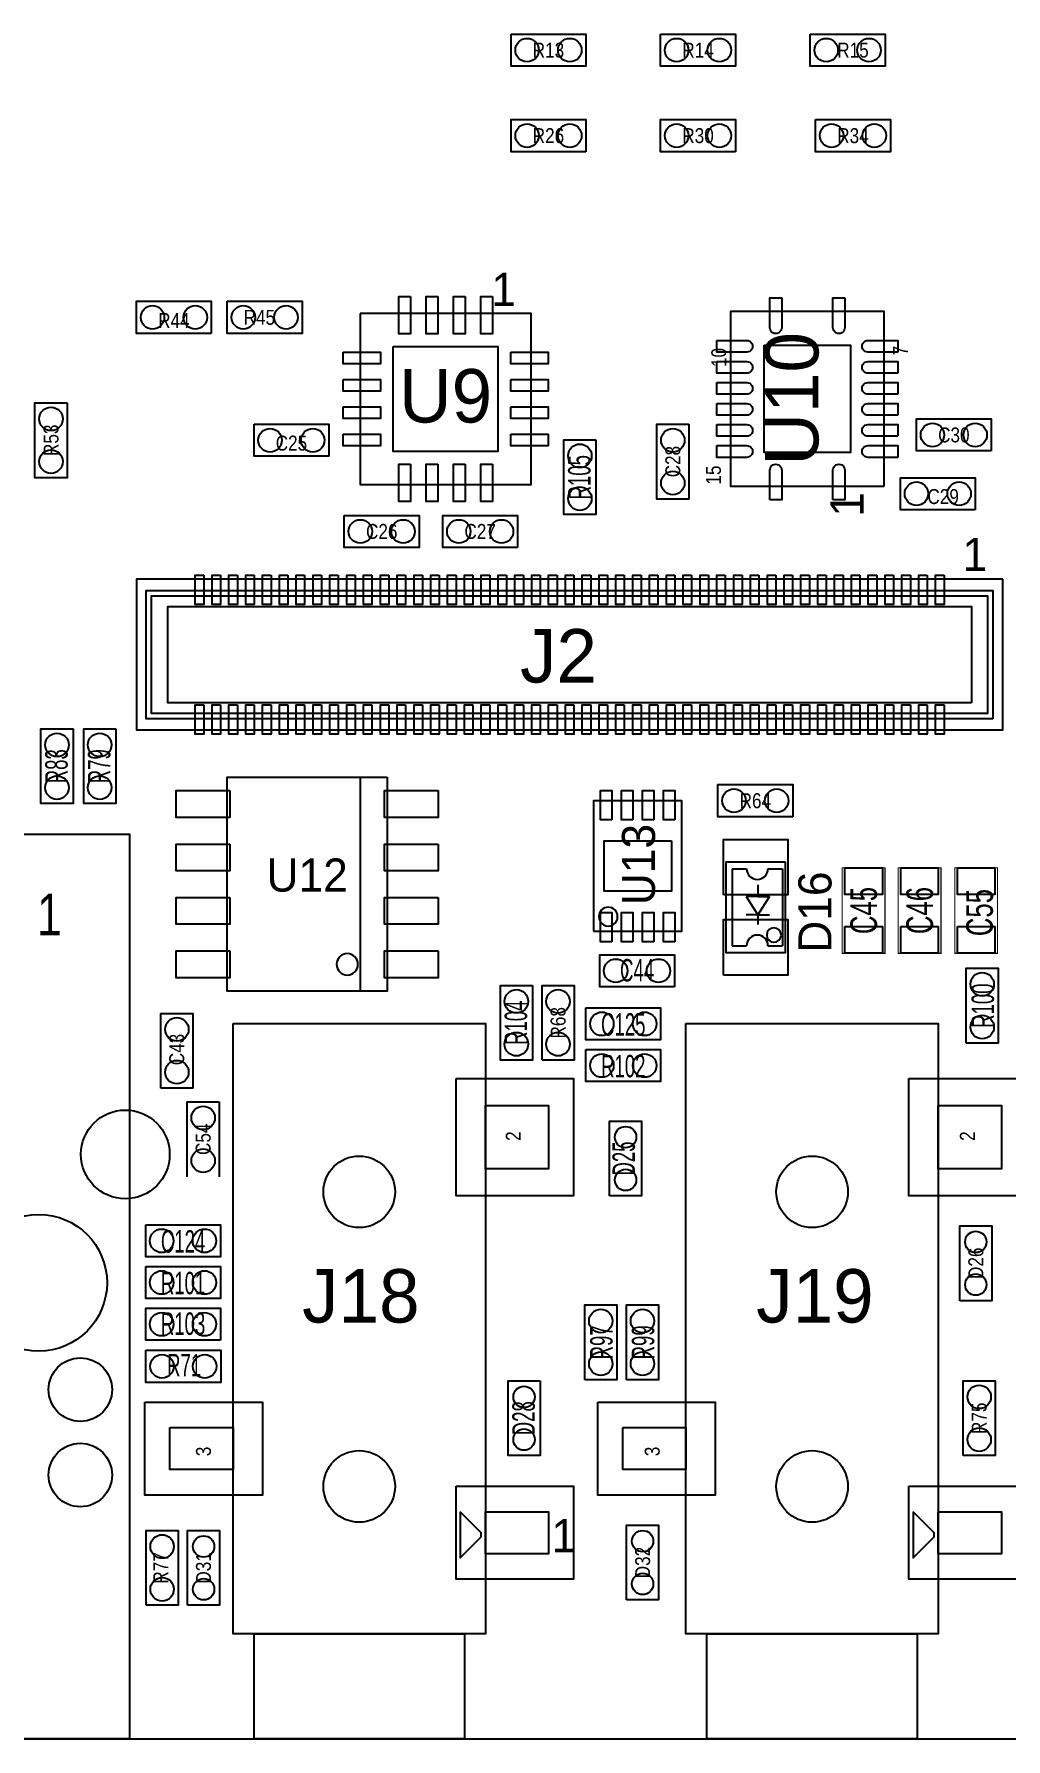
# Model space of a CAD drawing. Extents: x -5 to 100, y 0 to 70.
# Drawn here: x 38.06 to 61.17, y 0 to 40.51 of the extents above; entities that cross this region are included whole.
import ezdxf
from ezdxf.enums import TextEntityAlignment as Align

# ---------------------------------------------------------------- set-up
doc = ezdxf.new("R2010")
doc.units = 0
for name, color, linetype in [('BG_OUTLINE', 3, 'CONTINUOUS'), ('PG_ASSEMBLY_TOP', 23, 'CONTINUOUS'), ('PIN_BOTTOM', 211, 'CONTINUOUS'), ('PIN_TOP', 160, 'CONTINUOUS'), ('RD_ASSEMBLY_TOP', 2, 'CONTINUOUS')]:
    doc.layers.add(name, color=color, linetype=linetype)

msp = doc.modelspace()

# ---------------------------------------------------------------- linework, layer by layer
at = {"layer": 'BG_OUTLINE'}
msp.add_lwpolyline([(0, 0), (66.406014, 0)], dxfattribs=at)
at = {"layer": 'PG_ASSEMBLY_TOP'}
for points in [[(49.403, 40.513), (51.181, 40.513), (51.181, 39.751), (49.403, 39.751)], [(52.959, 40.513), (54.737, 40.513), (54.737, 39.751), (52.959, 39.751)], [(56.515, 40.513), (58.293, 40.513), (58.293, 39.751), (56.515, 39.751)], [(51.181, 37.719), (49.403, 37.719), (49.403, 38.481), (51.181, 38.481)], [(54.737, 37.719), (52.959, 37.719), (52.959, 38.481), (54.737, 38.481)], [(56.642, 38.481), (58.42, 38.481), (58.42, 37.719), (56.642, 37.719)], [(42.276014, 33.401), (40.498014, 33.401), (40.498014, 34.163), (42.276014, 34.163)], [(42.657014, 34.163), (44.435014, 34.163), (44.435014, 33.401), (42.657014, 33.401)], [(45.81398, 33.873186), (45.81398, 29.809186), (49.87798, 29.809186), (49.87798, 33.873186)], [(58.27268, 29.769054), (58.27268, 33.919414), (54.62016, 33.919414), (54.62016, 29.769054)], [(38.847014, 31.75), (38.847014, 29.972), (38.085014, 29.972), (38.085014, 31.75)], [(43.292014, 31.242), (45.070014, 31.242), (45.070014, 30.48), (43.292014, 30.48)], [(53.629814, 31.242), (53.629814, 29.464), (52.867814, 29.464), (52.867814, 31.242)], [(60.818014, 30.607), (59.040014, 30.607), (59.040014, 31.369), (60.818014, 31.369)], [(51.419506, 30.871414), (51.419506, 29.093414), (50.657506, 29.093414), (50.657506, 30.871414)], [(60.437014, 29.21), (58.659014, 29.21), (58.659014, 29.972), (60.437014, 29.972)], [(45.439076, 29.074364), (47.217076, 29.074364), (47.217076, 28.312364), (45.439076, 28.312364)], [(49.556924, 28.312364), (47.778924, 28.312364), (47.778924, 29.074364), (49.556924, 29.074364)], [(61.095636, 27.557476), (40.495728, 27.557476), (40.495728, 23.9776), (61.095636, 23.9776)], [(60.85967, 24.243538), (40.731694, 24.243538), (40.731694, 27.291538), (60.85967, 27.291538)], [(60.35167, 24.624538), (41.239694, 24.624538), (41.239694, 26.910538), (60.35167, 26.910538)], [(38.989, 24.003), (38.989, 22.225), (38.227, 22.225), (38.227, 24.003)], [(40.005, 24.003), (40.005, 22.225), (39.243, 22.225), (39.243, 24.003)], [(46.461172, 22.85238), (46.461172, 17.77238), (42.651172, 17.77238), (42.651172, 22.85238)], [(51.363372, 19.191224), (53.463444, 19.191224), (53.463444, 22.29104), (51.363372, 22.29104)], [(56.09844, 21.914612), (54.32044, 21.914612), (54.32044, 22.676612), (56.09844, 22.676612)], [(24.582628, 0), (24.582628, 21.500084), (40.33266, 21.500084), (40.33266, 0)], [(55.917592, 20.842224), (55.917592, 18.683224), (54.520592, 18.683224), (54.520592, 20.842224)], [(53.287676, 17.872964), (51.509676, 17.872964), (51.509676, 18.634964), (53.287676, 18.634964)], [(60.2234, 16.5354), (60.2234, 18.3134), (60.9854, 18.3134), (60.9854, 16.5354)], [(49.911, 17.907), (49.911, 16.129), (49.149, 16.129), (49.149, 17.907)], [(50.1396, 16.129), (50.1396, 17.907), (50.9016, 17.907), (50.9016, 16.129)], [(41.076626, 15.463774), (41.076626, 17.241774), (41.838626, 17.241774), (41.838626, 15.463774)], [(51.181, 17.3736), (52.959, 17.3736), (52.959, 16.6116), (51.181, 16.6116)], [(42.792904, 17.00022), (48.792892, 17.00022), (48.792892, 2.500122), (42.792904, 2.500122)], [(53.559964, 17.00022), (59.559952, 17.00022), (59.559952, 2.500122), (53.559964, 2.500122)], [(51.181, 16.383), (52.959, 16.383), (52.959, 15.621), (51.181, 15.621)], [(48.792892, 15.050008), (50.293016, 15.050008), (50.293016, 13.550138), (48.792892, 13.550138)], [(59.559952, 15.050008), (61.060076, 15.050008), (61.060076, 13.550138), (59.559952, 13.550138)], [(51.74361, 12.9032), (51.74361, 14.6812), (52.50561, 14.6812), (52.50561, 12.9032)], [(40.7162, 12.2174), (42.4942, 12.2174), (42.4942, 11.4554), (40.7162, 11.4554)], [(60.071, 10.414), (60.071, 12.192), (60.833, 12.192), (60.833, 10.414)], [(40.7162, 11.2268), (42.4942, 11.2268), (42.4942, 10.4648), (40.7162, 10.4648)], [(42.4942, 9.4742), (40.7162, 9.4742), (40.7162, 10.2362), (42.4942, 10.2362)], [(51.1556, 8.5344), (51.1556, 10.3124), (51.9176, 10.3124), (51.9176, 8.5344)], [(52.1462, 8.5344), (52.1462, 10.3124), (52.9082, 10.3124), (52.9082, 8.5344)], [(40.723312, 9.23544), (42.501312, 9.23544), (42.501312, 8.47344), (40.723312, 8.47344)], [(50.09261, 8.509), (50.09261, 6.731), (49.33061, 6.731), (49.33061, 8.509)], [(60.15101, 6.731), (60.15101, 8.509), (60.91301, 8.509), (60.91301, 6.731)], [(41.29278, 7.400036), (42.792904, 7.400036), (42.792904, 6.400038), (41.29278, 6.400038)], [(52.05984, 7.400036), (53.559964, 7.400036), (53.559964, 6.400038), (52.05984, 6.400038)], [(48.192944, 5.40004), (48.192944, 4.30022), (48.692816, 4.800092), (48.692816, 4.900168)], [(48.792892, 5.40004), (50.293016, 5.40004), (50.293016, 4.400042), (48.792892, 4.400042)], [(58.960004, 5.40004), (58.960004, 4.30022), (59.459876, 4.800092), (59.459876, 4.900168)], [(59.559952, 5.40004), (61.060076, 5.40004), (61.060076, 4.400042), (59.559952, 4.400042)], [(40.726614, 3.175), (40.726614, 4.953), (41.488614, 4.953), (41.488614, 3.175)], [(41.71188, 3.175), (41.71188, 4.953), (42.47388, 4.953), (42.47388, 3.175)], [(52.15001, 3.302), (52.15001, 5.08), (52.91201, 5.08), (52.91201, 3.302)], [(43.292776, 2.500122), (48.29302, 2.500122), (48.29302, 0), (43.292776, 0)], [(54.059836, 2.500122), (59.06008, 2.500122), (59.06008, 0), (54.059836, 0)]]:
    msp.add_lwpolyline(points, close=True, dxfattribs=at)
for points in [[(60.73267, 24.370538), (40.858694, 24.370538), (40.858694, 27.164538), (60.73267, 27.164538), (60.73267, 24.370538), (60.60567, 24.370538)], [(45.826172, 17.77238), (45.826172, 22.85238)], [(54.660292, 20.677124), (54.660292, 18.848324)], [(54.660292, 20.677124), (55.003192, 20.677124)], [(55.511192, 20.677124), (55.854092, 20.677124)], [(55.854092, 20.677124), (55.854092, 18.848324)], [(55.269892, 20.296124), (55.269892, 20.016724)], [(55.269892, 20.016724), (54.990492, 20.016724)], [(54.990492, 20.016724), (55.269892, 19.584924)], [(55.269892, 20.016724), (55.549292, 20.016724)], [(55.549292, 20.016724), (55.269892, 19.584924)], [(55.269892, 19.584924), (54.990492, 19.584924)], [(55.269892, 19.584924), (55.269892, 19.356324)], [(55.269892, 19.584924), (55.549292, 19.584924)], [(54.660292, 18.848324), (55.003192, 18.848324)], [(55.511192, 18.848324), (55.854092, 18.848324)], [(41.701974, 13.360654), (41.701974, 15.138654), (42.463974, 15.138654)], [(42.463974, 15.138654), (42.463974, 13.360654)]]:
    msp.add_lwpolyline(points, dxfattribs=at)
for points in [[(55.003192, 20.677124, 1), (55.511192, 20.677124)], [(55.511192, 18.848324, 1), (55.003192, 18.848324)]]:
    msp.add_lwpolyline(points, format="xyb", dxfattribs=at)
at = {"layer": 'PG_ASSEMBLY_TOP', "const_width": 0.0254}
for points in [[(57.277, 18.669), (57.277, 20.701), (58.293, 20.701), (58.293, 18.669)], [(58.608214, 18.669), (58.608214, 20.701), (59.624214, 20.701), (59.624214, 18.669)], [(59.954414, 18.669), (59.954414, 20.701), (60.970414, 20.701), (60.970414, 18.669)]]:
    msp.add_lwpolyline(points, close=True, dxfattribs=at)
at = {"layer": 'PG_ASSEMBLY_TOP'}
for points in [[(51.937158, 19.541236, 1), (51.489658, 19.541028, 1)], [(55.821326, 19.102324, 1), (55.480458, 19.102324, 1)], [(45.762672, 18.40738, 1), (45.254672, 18.40738, 1)]]:
    msp.add_lwpolyline(points, format="xyb", close=True, dxfattribs=at)
at = {"layer": 'PIN_BOTTOM'}
for centre, radius in [((40.232584, 13.88999), 1.053973), ((45.792898, 13.000228), 0.8509), ((56.559958, 13.000228), 0.8509), ((38.172644, 10.839958), 1.624965), ((39.162736, 8.299958), 0.753999), ((39.162736, 6.26999), 0.753999), ((45.792898, 5.999988), 0.8509), ((56.559958, 5.999988), 0.8509)]:
    msp.add_circle(centre, radius, dxfattribs=at)
at = {"layer": 'PIN_TOP'}
for points in [[(47.01032, 34.279586), (47.01032, 33.390586), (46.73092, 33.390586), (46.73092, 34.279586)], [(47.66056, 34.279586), (47.66056, 33.390586), (47.38116, 33.390586), (47.38116, 34.279586)], [(48.3108, 34.279586), (48.3108, 33.390586), (48.0314, 33.390586), (48.0314, 34.279586)], [(48.96104, 34.279586), (48.96104, 33.390586), (48.68164, 33.390586), (48.68164, 34.279586)], [(45.40758, 32.956246), (46.29658, 32.956246), (46.29658, 32.676846), (45.40758, 32.676846)], [(46.60138, 33.085786), (49.09058, 33.085786), (49.09058, 30.596586), (46.60138, 30.596586)], [(49.39538, 32.956246), (50.28438, 32.956246), (50.28438, 32.676846), (49.39538, 32.676846)], [(55.42153, 33.119314), (57.47131, 33.119314), (57.47131, 30.569154), (55.42153, 30.569154)], [(45.40758, 32.306006), (46.29658, 32.306006), (46.29658, 32.026606), (45.40758, 32.026606)], [(49.39538, 32.306006), (50.28438, 32.306006), (50.28438, 32.026606), (49.39538, 32.026606)], [(45.40758, 31.655766), (46.29658, 31.655766), (46.29658, 31.376366), (45.40758, 31.376366)], [(49.39538, 31.655766), (50.28438, 31.655766), (50.28438, 31.376366), (49.39538, 31.376366)], [(45.40758, 31.005526), (46.29658, 31.005526), (46.29658, 30.726126), (45.40758, 30.726126)], [(49.39538, 31.005526), (50.28438, 31.005526), (50.28438, 30.726126), (49.39538, 30.726126)], [(47.01032, 30.291786), (47.01032, 29.402786), (46.73092, 29.402786), (46.73092, 30.291786)], [(47.66056, 30.291786), (47.66056, 29.402786), (47.38116, 29.402786), (47.38116, 30.291786)], [(48.3108, 30.291786), (48.3108, 29.402786), (48.0314, 29.402786), (48.0314, 30.291786)], [(48.96104, 30.291786), (48.96104, 29.402786), (48.68164, 29.402786), (48.68164, 30.291786)], [(42.095547, 27.657552), (42.095547, 26.957528), (41.895649, 26.957528), (41.895649, 27.657552)], [(42.495597, 27.657552), (42.495597, 26.957528), (42.295699, 26.957528), (42.295699, 27.657552)], [(42.895647, 27.657552), (42.895647, 26.957528), (42.695749, 26.957528), (42.695749, 27.657552)], [(43.295697, 27.657552), (43.295697, 26.957528), (43.095799, 26.957528), (43.095799, 27.657552)], [(43.695747, 27.657552), (43.695747, 26.957528), (43.495849, 26.957528), (43.495849, 27.657552)], [(44.095543, 27.657552), (44.095543, 26.957528), (43.895645, 26.957528), (43.895645, 27.657552)], [(44.495593, 27.657552), (44.495593, 26.957528), (44.295695, 26.957528), (44.295695, 27.657552)], [(44.895643, 27.657552), (44.895643, 26.957528), (44.695745, 26.957528), (44.695745, 27.657552)], [(45.295693, 27.657552), (45.295693, 26.957528), (45.095795, 26.957528), (45.095795, 27.657552)], [(45.695743, 27.657552), (45.695743, 26.957528), (45.495845, 26.957528), (45.495845, 27.657552)], [(46.095539, 27.657552), (46.095539, 26.957528), (45.895641, 26.957528), (45.895641, 27.657552)], [(46.495589, 27.657552), (46.495589, 26.957528), (46.295691, 26.957528), (46.295691, 27.657552)], [(46.895639, 27.657552), (46.895639, 26.957528), (46.695741, 26.957528), (46.695741, 27.657552)], [(47.295689, 27.657552), (47.295689, 26.957528), (47.095791, 26.957528), (47.095791, 27.657552)], [(47.695739, 27.657552), (47.695739, 26.957528), (47.495841, 26.957528), (47.495841, 27.657552)], [(48.095535, 27.657552), (48.095535, 26.957528), (47.895637, 26.957528), (47.895637, 27.657552)], [(48.495585, 27.657552), (48.495585, 26.957528), (48.295687, 26.957528), (48.295687, 27.657552)], [(48.895635, 27.657552), (48.895635, 26.957528), (48.695737, 26.957528), (48.695737, 27.657552)], [(49.295685, 27.657552), (49.295685, 26.957528), (49.095787, 26.957528), (49.095787, 27.657552)], [(49.695735, 27.657552), (49.695735, 26.957528), (49.495837, 26.957528), (49.495837, 27.657552)], [(50.095531, 27.657552), (50.095531, 26.957528), (49.895633, 26.957528), (49.895633, 27.657552)], [(50.495581, 27.657552), (50.495581, 26.957528), (50.295683, 26.957528), (50.295683, 27.657552)], [(50.895631, 27.657552), (50.895631, 26.957528), (50.695733, 26.957528), (50.695733, 27.657552)], [(51.295681, 27.657552), (51.295681, 26.957528), (51.095783, 26.957528), (51.095783, 27.657552)], [(51.695731, 27.657552), (51.695731, 26.957528), (51.495833, 26.957528), (51.495833, 27.657552)], [(52.095527, 27.657552), (52.095527, 26.957528), (51.895629, 26.957528), (51.895629, 27.657552)], [(52.495577, 27.657552), (52.495577, 26.957528), (52.295679, 26.957528), (52.295679, 27.657552)], [(52.895627, 27.657552), (52.895627, 26.957528), (52.695729, 26.957528), (52.695729, 27.657552)], [(53.295677, 27.657552), (53.295677, 26.957528), (53.095779, 26.957528), (53.095779, 27.657552)], [(53.695727, 27.657552), (53.695727, 26.957528), (53.495829, 26.957528), (53.495829, 27.657552)], [(54.095523, 27.657552), (54.095523, 26.957528), (53.895625, 26.957528), (53.895625, 27.657552)], [(54.495573, 27.657552), (54.495573, 26.957528), (54.295675, 26.957528), (54.295675, 27.657552)], [(54.895623, 27.657552), (54.895623, 26.957528), (54.695725, 26.957528), (54.695725, 27.657552)], [(55.295673, 27.657552), (55.295673, 26.957528), (55.095775, 26.957528), (55.095775, 27.657552)], [(55.695723, 27.657552), (55.695723, 26.957528), (55.495825, 26.957528), (55.495825, 27.657552)], [(56.095519, 27.657552), (56.095519, 26.957528), (55.895621, 26.957528), (55.895621, 27.657552)], [(56.495569, 27.657552), (56.495569, 26.957528), (56.295671, 26.957528), (56.295671, 27.657552)], [(56.895619, 27.657552), (56.895619, 26.957528), (56.695721, 26.957528), (56.695721, 27.657552)], [(57.295669, 27.657552), (57.295669, 26.957528), (57.095771, 26.957528), (57.095771, 27.657552)], [(57.695719, 27.657552), (57.695719, 26.957528), (57.495821, 26.957528), (57.495821, 27.657552)], [(58.095515, 27.657552), (58.095515, 26.957528), (57.895617, 26.957528), (57.895617, 27.657552)], [(58.495565, 27.657552), (58.495565, 26.957528), (58.295667, 26.957528), (58.295667, 27.657552)], [(58.895615, 27.657552), (58.895615, 26.957528), (58.695717, 26.957528), (58.695717, 27.657552)], [(59.295665, 27.657552), (59.295665, 26.957528), (59.095767, 26.957528), (59.095767, 27.657552)], [(59.695715, 27.657552), (59.695715, 26.957528), (59.495817, 26.957528), (59.495817, 27.657552)], [(42.095547, 24.577548), (42.095547, 23.877524), (41.895649, 23.877524), (41.895649, 24.577548)], [(42.495597, 24.577548), (42.495597, 23.877524), (42.295699, 23.877524), (42.295699, 24.577548)], [(42.895647, 24.577548), (42.895647, 23.877524), (42.695749, 23.877524), (42.695749, 24.577548)], [(43.295697, 24.577548), (43.295697, 23.877524), (43.095799, 23.877524), (43.095799, 24.577548)], [(43.695747, 24.577548), (43.695747, 23.877524), (43.495849, 23.877524), (43.495849, 24.577548)], [(44.095543, 24.577548), (44.095543, 23.877524), (43.895645, 23.877524), (43.895645, 24.577548)], [(44.495593, 24.577548), (44.495593, 23.877524), (44.295695, 23.877524), (44.295695, 24.577548)], [(44.895643, 24.577548), (44.895643, 23.877524), (44.695745, 23.877524), (44.695745, 24.577548)], [(45.295693, 24.577548), (45.295693, 23.877524), (45.095795, 23.877524), (45.095795, 24.577548)], [(45.695743, 24.577548), (45.695743, 23.877524), (45.495845, 23.877524), (45.495845, 24.577548)], [(46.095539, 24.577548), (46.095539, 23.877524), (45.895641, 23.877524), (45.895641, 24.577548)], [(46.495589, 24.577548), (46.495589, 23.877524), (46.295691, 23.877524), (46.295691, 24.577548)], [(46.895639, 24.577548), (46.895639, 23.877524), (46.695741, 23.877524), (46.695741, 24.577548)], [(47.295689, 24.577548), (47.295689, 23.877524), (47.095791, 23.877524), (47.095791, 24.577548)], [(47.695739, 24.577548), (47.695739, 23.877524), (47.495841, 23.877524), (47.495841, 24.577548)], [(48.095535, 24.577548), (48.095535, 23.877524), (47.895637, 23.877524), (47.895637, 24.577548)], [(48.495585, 24.577548), (48.495585, 23.877524), (48.295687, 23.877524), (48.295687, 24.577548)], [(48.895635, 24.577548), (48.895635, 23.877524), (48.695737, 23.877524), (48.695737, 24.577548)], [(49.295685, 24.577548), (49.295685, 23.877524), (49.095787, 23.877524), (49.095787, 24.577548)], [(49.695735, 24.577548), (49.695735, 23.877524), (49.495837, 23.877524), (49.495837, 24.577548)], [(50.095531, 24.577548), (50.095531, 23.877524), (49.895633, 23.877524), (49.895633, 24.577548)], [(50.495581, 24.577548), (50.495581, 23.877524), (50.295683, 23.877524), (50.295683, 24.577548)], [(50.895631, 24.577548), (50.895631, 23.877524), (50.695733, 23.877524), (50.695733, 24.577548)], [(51.295681, 24.577548), (51.295681, 23.877524), (51.095783, 23.877524), (51.095783, 24.577548)], [(51.695731, 24.577548), (51.695731, 23.877524), (51.495833, 23.877524), (51.495833, 24.577548)], [(52.095527, 24.577548), (52.095527, 23.877524), (51.895629, 23.877524), (51.895629, 24.577548)], [(52.495577, 24.577548), (52.495577, 23.877524), (52.295679, 23.877524), (52.295679, 24.577548)], [(52.895627, 24.577548), (52.895627, 23.877524), (52.695729, 23.877524), (52.695729, 24.577548)], [(53.295677, 24.577548), (53.295677, 23.877524), (53.095779, 23.877524), (53.095779, 24.577548)], [(53.695727, 24.577548), (53.695727, 23.877524), (53.495829, 23.877524), (53.495829, 24.577548)], [(54.095523, 24.577548), (54.095523, 23.877524), (53.895625, 23.877524), (53.895625, 24.577548)], [(54.495573, 24.577548), (54.495573, 23.877524), (54.295675, 23.877524), (54.295675, 24.577548)], [(54.895623, 24.577548), (54.895623, 23.877524), (54.695725, 23.877524), (54.695725, 24.577548)], [(55.295673, 24.577548), (55.295673, 23.877524), (55.095775, 23.877524), (55.095775, 24.577548)], [(55.695723, 24.577548), (55.695723, 23.877524), (55.495825, 23.877524), (55.495825, 24.577548)], [(56.095519, 24.577548), (56.095519, 23.877524), (55.895621, 23.877524), (55.895621, 24.577548)], [(56.495569, 24.577548), (56.495569, 23.877524), (56.295671, 23.877524), (56.295671, 24.577548)], [(56.895619, 24.577548), (56.895619, 23.877524), (56.695721, 23.877524), (56.695721, 24.577548)], [(57.295669, 24.577548), (57.295669, 23.877524), (57.095771, 23.877524), (57.095771, 24.577548)], [(57.695719, 24.577548), (57.695719, 23.877524), (57.495821, 23.877524), (57.495821, 24.577548)], [(58.095515, 24.577548), (58.095515, 23.877524), (57.895617, 23.877524), (57.895617, 24.577548)], [(58.495565, 24.577548), (58.495565, 23.877524), (58.295667, 23.877524), (58.295667, 24.577548)], [(58.895615, 24.577548), (58.895615, 23.877524), (58.695717, 23.877524), (58.695717, 24.577548)], [(59.295665, 24.577548), (59.295665, 23.877524), (59.095767, 23.877524), (59.095767, 24.577548)], [(59.695715, 24.577548), (59.695715, 23.877524), (59.495817, 23.877524), (59.495817, 24.577548)], [(42.714672, 22.53488), (42.714672, 21.89988), (41.444672, 21.89988), (41.444672, 22.53488)], [(47.667672, 22.53488), (47.667672, 21.89988), (46.397672, 21.89988), (46.397672, 22.53488)], [(51.797966, 21.840698), (51.528726, 21.840698), (51.528726, 22.541738), (51.797966, 22.541738)], [(52.298092, 21.840698), (52.028852, 21.840698), (52.028852, 22.541738), (52.298092, 22.541738)], [(52.797964, 21.840698), (52.528724, 21.840698), (52.528724, 22.541738), (52.797964, 22.541738)], [(53.29809, 21.840698), (53.02885, 21.840698), (53.02885, 22.541738), (53.29809, 22.541738)], [(42.714672, 21.26488), (42.714672, 20.62988), (41.444672, 20.62988), (41.444672, 21.26488)], [(47.667672, 21.26488), (47.667672, 20.62988), (46.397672, 20.62988), (46.397672, 21.26488)], [(53.213508, 21.340572), (53.213508, 20.141692), (51.613308, 20.141692), (51.613308, 21.340572)], [(54.457092, 20.054824), (54.457092, 21.375624), (55.981092, 21.375624), (55.981092, 20.054824)], [(57.3405, 20.701), (58.2295, 20.701), (58.2295, 20.066), (57.3405, 20.066)], [(58.671714, 20.701), (59.560714, 20.701), (59.560714, 20.066), (58.671714, 20.066)], [(60.017914, 20.701), (60.906914, 20.701), (60.906914, 20.066), (60.017914, 20.066)], [(42.714672, 19.99488), (42.714672, 19.35988), (41.444672, 19.35988), (41.444672, 19.99488)], [(47.667672, 19.99488), (47.667672, 19.35988), (46.397672, 19.35988), (46.397672, 19.99488)], [(51.797966, 18.940526), (51.528726, 18.940526), (51.528726, 19.641566), (51.797966, 19.641566)], [(52.298092, 18.940526), (52.028852, 18.940526), (52.028852, 19.641566), (52.298092, 19.641566)], [(52.797964, 18.940526), (52.528724, 18.940526), (52.528724, 19.641566), (52.797964, 19.641566)], [(53.29809, 18.940526), (53.02885, 18.940526), (53.02885, 19.641566), (53.29809, 19.641566)], [(54.457092, 18.149824), (54.457092, 19.470624), (55.981092, 19.470624), (55.981092, 18.149824)], [(57.3405, 19.304), (58.2295, 19.304), (58.2295, 18.669), (57.3405, 18.669)], [(58.671714, 19.304), (59.560714, 19.304), (59.560714, 18.669), (58.671714, 18.669)], [(60.017914, 19.304), (60.906914, 19.304), (60.906914, 18.669), (60.017914, 18.669)], [(42.714672, 18.72488), (42.714672, 18.08988), (41.444672, 18.08988), (41.444672, 18.72488)], [(47.667672, 18.72488), (47.667672, 18.08988), (46.397672, 18.08988), (46.397672, 18.72488)], [(48.095916, 15.6972), (50.889916, 15.6972), (50.889916, 12.9032), (48.095916, 12.9032)], [(58.862976, 15.6972), (61.656976, 15.6972), (61.656976, 12.9032), (58.862976, 12.9032)], [(40.69588, 8.005064), (43.48988, 8.005064), (43.48988, 5.795264), (40.69588, 5.795264)], [(51.46294, 8.005064), (54.25694, 8.005064), (54.25694, 5.795264), (51.46294, 5.795264)], [(48.095916, 6.005068), (50.889916, 6.005068), (50.889916, 3.795268), (48.095916, 3.795268)], [(58.862976, 6.005068), (61.656976, 6.005068), (61.656976, 3.795268), (58.862976, 3.795268)]]:
    msp.add_lwpolyline(points, close=True, dxfattribs=at)
for points in [[(55.83682, 34.244534), (55.83682, 33.535874, -1.003729), (55.55742, 33.535874), (55.55742, 34.244534)], [(57.33542, 34.244534), (57.33542, 33.535874, -1.003729), (57.05602, 33.535874), (57.05602, 34.244534)], [(54.29758, 33.233614), (55.00624, 33.233614, -1.003729), (55.00624, 32.954214), (54.29758, 32.954214)], [(58.59526, 32.954214), (57.8866, 32.954214, -1.003729), (57.8866, 33.233614), (58.59526, 33.233614)], [(54.29758, 32.733234), (55.00624, 32.733234, -1.003729), (55.00624, 32.453834), (54.29758, 32.453834)], [(58.59526, 32.453834), (57.8866, 32.453834, -1.003729), (57.8866, 32.733234), (58.59526, 32.733234)], [(54.29758, 32.232854), (55.00624, 32.232854, -1.003729), (55.00624, 31.953454), (54.29758, 31.953454)], [(58.59526, 31.953454), (57.8866, 31.953454, -1.003729), (57.8866, 32.232854), (58.59526, 32.232854)], [(54.29758, 31.735014), (55.00624, 31.735014, -1.003729), (55.00624, 31.455614), (54.29758, 31.455614)], [(58.59526, 31.455614), (57.8866, 31.455614, -1.003729), (57.8866, 31.735014), (58.59526, 31.735014)], [(54.29758, 31.234634), (55.00624, 31.234634, -1.003729), (55.00624, 30.955234), (54.29758, 30.955234)], [(58.59526, 30.955234), (57.8866, 30.955234, -1.003729), (57.8866, 31.234634), (58.59526, 31.234634)], [(54.29758, 30.734254), (55.00624, 30.734254, -1.003729), (55.00624, 30.454854), (54.29758, 30.454854)], [(58.59526, 30.454854), (57.8866, 30.454854, -1.003729), (57.8866, 30.734254), (58.59526, 30.734254)], [(55.55742, 29.443934), (55.55742, 30.152594, -1.003729), (55.83682, 30.152594), (55.83682, 29.443934)], [(57.05602, 29.443934), (57.05602, 30.152594, -1.003729), (57.33542, 30.152594), (57.33542, 29.443934)]]:
    msp.add_lwpolyline(points, format="xyb", close=True, dxfattribs=at)
for centre, radius in [((49.784, 40.132), 0.2794), ((50.8, 40.132), 0.2794), ((53.34, 40.132), 0.2794), ((54.356, 40.132), 0.2794), ((56.896, 40.132), 0.2794), ((57.912, 40.132), 0.2794), ((49.784, 38.1), 0.2794), ((50.8, 38.1), 0.2794), ((53.34, 38.1), 0.2794), ((54.356, 38.1), 0.2794), ((57.023, 38.1), 0.2794), ((58.039, 38.1), 0.2794), ((40.879014, 33.782), 0.2794), ((41.895014, 33.782), 0.2794), ((43.038014, 33.782), 0.2794), ((44.054014, 33.782), 0.2794), ((38.466014, 31.369), 0.2794), ((59.421014, 30.988), 0.2794), ((60.437014, 30.988), 0.2794), ((43.673014, 30.861), 0.2794), ((44.689014, 30.861), 0.2794), ((53.248814, 30.861), 0.2794), ((38.466014, 30.353), 0.2794), ((51.038506, 30.490414), 0.2794), ((53.248814, 29.845), 0.2794), ((51.038506, 29.474414), 0.2794), ((59.040014, 29.591), 0.2794), ((60.056014, 29.591), 0.2794), ((45.820076, 28.693364), 0.2794), ((46.836076, 28.693364), 0.2794), ((48.159924, 28.693364), 0.2794), ((49.175924, 28.693364), 0.2794), ((38.608, 23.622), 0.2794), ((39.624, 23.622), 0.2794), ((38.608, 22.606), 0.2794), ((39.624, 22.606), 0.2794), ((54.70144, 22.295612), 0.2794), ((55.71744, 22.295612), 0.2794), ((51.890676, 18.253964), 0.2794), ((52.906676, 18.253964), 0.2794), ((60.6044, 17.9324), 0.2794), ((49.53, 17.526), 0.2794), ((50.5206, 17.526), 0.2794), ((41.457626, 16.860774), 0.2794), ((51.562, 16.9926), 0.2794), ((52.578, 16.9926), 0.2794), ((60.6044, 16.9164), 0.2794), ((49.53, 16.51), 0.2794), ((50.5206, 16.51), 0.2794), ((51.562, 16.002), 0.2794), ((52.578, 16.002), 0.2794), ((41.457626, 15.844774), 0.2794), ((42.082974, 14.757654), 0.2794), ((40.232584, 13.88999), 1.053973), ((52.12461, 14.3002), 0.254), ((42.082974, 13.741654), 0.2794), ((45.792898, 13.000228), 0.8509), ((56.559958, 13.000228), 0.8509), ((52.12461, 13.2842), 0.254), ((38.172644, 10.839958), 1.624965), ((41.0972, 11.8364), 0.2794), ((42.1132, 11.8364), 0.2794), ((60.452, 11.811), 0.254), ((41.0972, 10.8458), 0.2794), ((42.1132, 10.8458), 0.2794), ((60.452, 10.795), 0.254), ((41.0972, 9.8552), 0.2794), ((42.1132, 9.8552), 0.2794), ((51.5366, 9.9314), 0.2794), ((52.5272, 9.9314), 0.2794), ((39.162736, 8.299958), 0.753999), ((41.104312, 8.85444), 0.2794), ((42.120312, 8.85444), 0.2794), ((51.5366, 8.9154), 0.2794), ((52.5272, 8.9154), 0.2794), ((49.71161, 8.128), 0.254), ((60.53201, 8.128), 0.2794), ((49.71161, 7.112), 0.254), ((60.53201, 7.112), 0.2794), ((39.162736, 6.26999), 0.753999), ((45.792898, 5.999988), 0.8509), ((56.559958, 5.999988), 0.8509), ((52.53101, 4.699), 0.254), ((41.107614, 4.572), 0.2794), ((42.09288, 4.572), 0.254), ((41.107614, 3.556), 0.2794), ((42.09288, 3.556), 0.254), ((52.53101, 3.683), 0.254)]:
    msp.add_circle(centre, radius, dxfattribs=at)

# ---------------------------------------------------------------- texts
at = {"layer": 'PG_ASSEMBLY_TOP'}
for p in [(48.9331, 34.053018), (60.1345, 27.753818), (50.365914, 4.436618)]:
    msp.add_text('1', height=0.7874, dxfattribs=at).set_placement(p)
for s, height, width, p in [('10', 0.3556, 0.857143, (54.518814, 32.6009)), ('7', 0.3556, 0.857143, (58.836814, 32.8803)), ('15', 0.3556, 0.857143, (54.391814, 29.8069)), ('1', 0.78994, 0.987138, (57.783984, 29.04744)), ('2', 0.3556, 0.857143, (49.633632, 14.2113)), ('2', 0.3556, 0.857143, (60.428632, 14.2113)), ('3', 0.3556, 0.857143, (42.267632, 6.7183)), ('3', 0.3556, 0.857143, (52.935632, 6.7183))]:
    msp.add_text(s, height=height, rotation=90, dxfattribs=dict(at, width=width)).set_placement(p)
at = {"layer": 'PG_ASSEMBLY_TOP', "width": 0.794872}
msp.add_text('1', height=0.9906, dxfattribs=at).set_placement((38.426644, 19.094958), align=Align.CENTER)
at = {"layer": 'RD_ASSEMBLY_TOP'}
for s, height, width, p in [('R13', 0.3556, 0.857143, (50.292, 39.9542)), ('R14', 0.3556, 0.857143, (53.848, 39.9542)), ('R15', 0.3556, 0.857143, (57.531, 39.9542)), ('R26', 0.3556, 0.857143, (50.292, 37.9222)), ('R30', 0.3556, 0.857143, (53.848, 37.9222)), ('R34', 0.3556, 0.857143, (57.531, 37.9222)), ('R44', 0.3556, 0.857143, (41.387014, 33.528)), ('R45', 0.3556, 0.857143, (43.419014, 33.6042)), ('U9', 1.27, 1.02, (47.84598, 31.282386)), ('C25', 0.3556, 0.857143, (44.181014, 30.615382)), ('C30', 0.3556, 0.857143, (59.929014, 30.8102)), ('C29', 0.3556, 0.857143, (59.675014, 29.345382)), ('C26', 0.3556, 0.857143, (46.328076, 28.515564)), ('C27', 0.3556, 0.857143, (48.667924, 28.515564)), ('J2', 1.27, 1.02, (50.531014, 25.103582)), ('R64', 0.3556, 0.857143, (55.20944, 22.117812)), ('C44', 0.5334, 0.619048, (52.398676, 17.999964)), ('C125', 0.5334, 0.619048, (52.07, 16.7132)), ('R102', 0.5334, 0.619048, (52.07, 15.7226)), ('C124', 0.5334, 0.619048, (41.6052, 11.557)), ('R101', 0.5334, 0.619048, (41.6052, 10.5664)), ('J18', 1.27, 1.02, (45.832014, 9.8933)), ('J19', 1.27, 1.02, (56.627014, 9.8933)), ('R103', 0.5334, 0.619048, (41.6052, 9.6012)), ('R71', 0.5334, 0.619048, (41.6306, 8.612886))]:
    msp.add_text(s, height=height, dxfattribs=dict(at, width=width)).set_placement(p, align=Align.CENTER)
for s, height, width, p in [('U10', 1.27, 1.02, (56.71058, 31.844234)), ('R53', 0.3556, 0.857143, (38.643814, 30.861)), ('R105', 0.5334, 0.619048, (51.292506, 29.982414)), ('C28', 0.3556, 0.857143, (53.426614, 30.353)), ('R83', 0.5334, 0.619048, (38.862, 23.114)), ('R79', 0.5334, 0.619048, (39.878, 23.114)), ('C45', 0.635, 0.72, (58.1025, 19.685)), ('C46', 0.635, 0.72, (59.433714, 19.685)), ('C55', 0.635, 0.72, (60.857892, 19.635724)), ('R100', 0.5334, 0.619048, (60.8838, 17.4244)), ('R104', 0.5334, 0.619048, (49.784, 17.018)), ('R68', 0.3556, 0.857143, (50.6984, 17.018)), ('C43', 0.3556, 0.857143, (41.632632, 16.383)), ('C54', 0.3556, 0.857143, (42.260774, 14.249654)), ('D25', 0.5334, 0.619048, (52.347114, 13.7922)), ('D26', 0.3556, 0.857143, (60.6298, 11.303)), ('R97', 0.5334, 0.619048, (51.816, 9.4234)), ('R99', 0.5334, 0.619048, (52.8066, 9.4234)), ('D28', 0.5334, 0.619048, (49.96561, 7.62)), ('R75', 0.3556, 0.857143, (60.70981, 7.62)), ('D32', 0.3556, 0.857143, (52.70881, 4.191)), ('R77', 0.3556, 0.857143, (41.251632, 4.064)), ('D31', 0.3556, 0.857143, (42.267632, 4.064))]:
    msp.add_text(s, height=height, rotation=90, dxfattribs=dict(at, width=width)).set_placement(p, align=Align.CENTER)
msp.add_text('U13', height=0.7874, rotation=90, dxfattribs=at).set_placement((52.82565, 20.7772), align=Align.CENTER)
msp.add_text('U12', height=0.7874, dxfattribs=at).set_placement((44.556172, 20.13458), align=Align.CENTER)
msp.add_text('D16', height=0.7874, rotation=90, dxfattribs=at).set_placement((57.020714, 18.6817))

doc.saveas('drawing.dxf')
